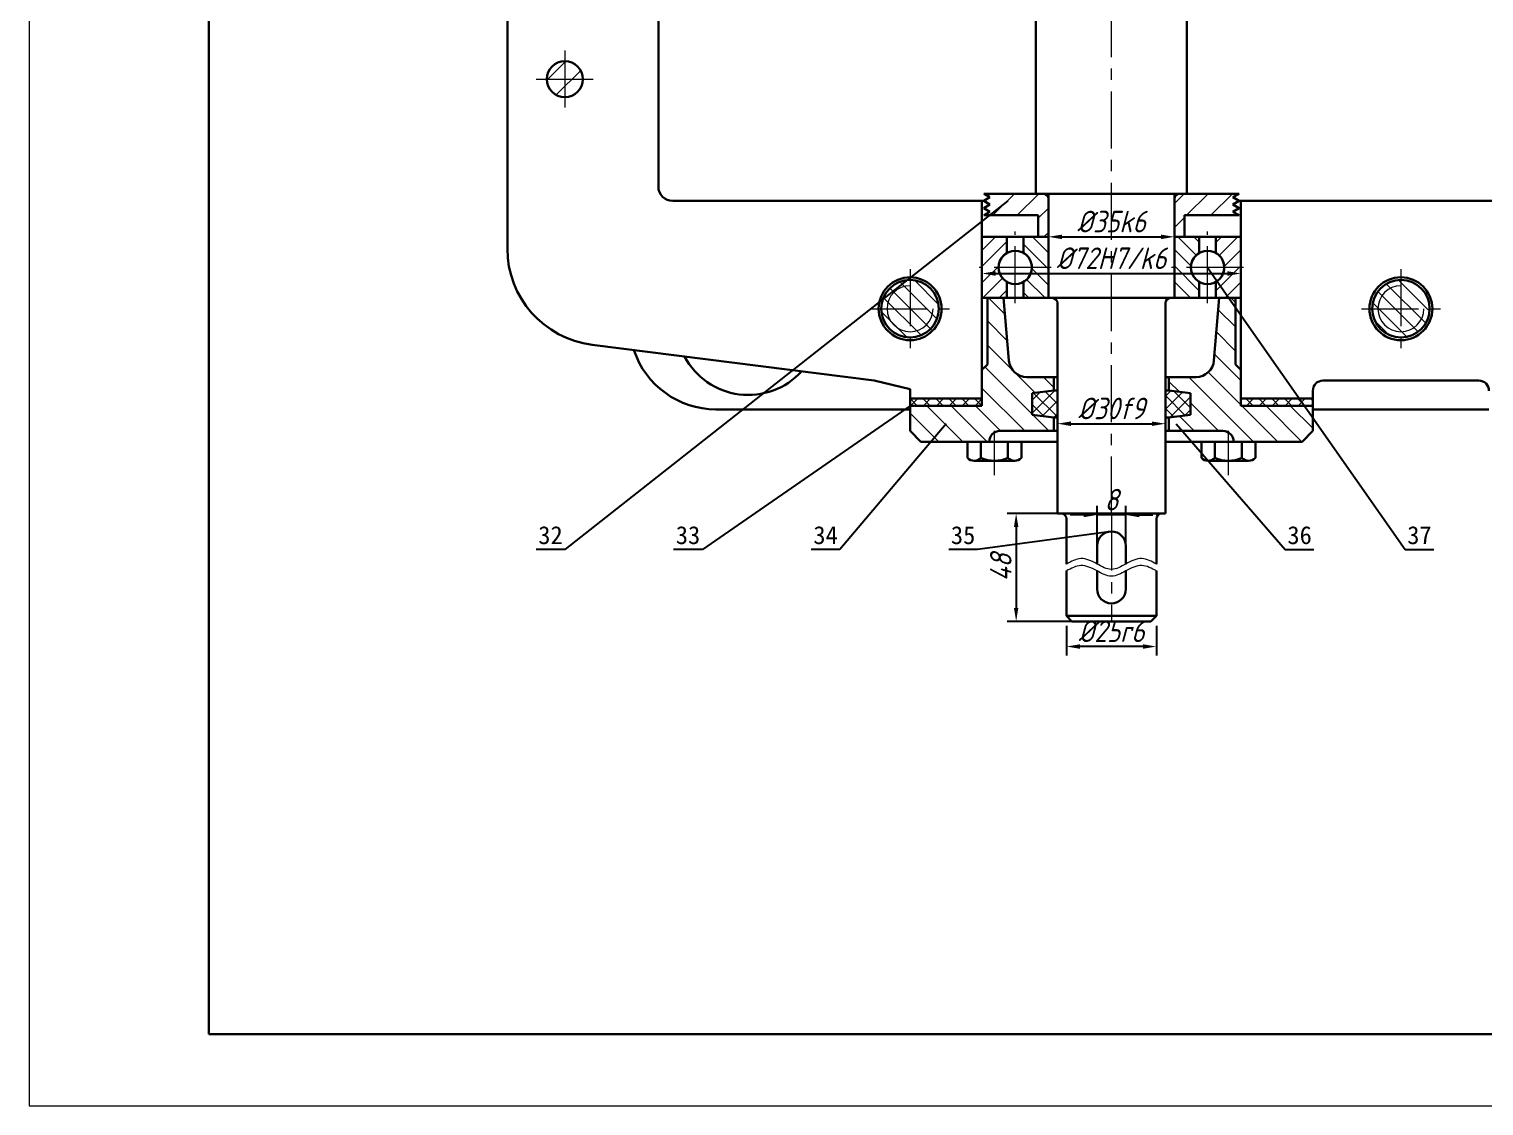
# Model space of a CAD drawing. Header units: millimetres. Extents: x 0 to 841, y 0 to 594.
# Drawn here: x 0 to 202.3, y 0 to 149.8 of the extents above; entities that cross this region are included whole.
import ezdxf
from ezdxf import colors
from ezdxf.entities.mleader import LeaderData, LeaderLine
from ezdxf.enums import TextEntityAlignment as Align
from ezdxf.math import Vec2, Vec3

# ---------------------------------------------------------------- set-up
doc = ezdxf.new("R2010")
doc.units = ezdxf.units.MM
doc.header["$LTSCALE"] = 0.25
doc.linetypes.add('CENTER', pattern=[50.8, 31.75, -6.35, 6.35, -6.35])
for name, color, linetype, lineweight in [('中心线', 1, 'CENTER', 15), ('剖面线', 4, 'Continuous', 15), ('尺寸', 3, 'Continuous', 15), ('文字', 7, 'Continuous', 15), ('标注', 7, 'Continuous', 15), ('粗实线', 7, 'Continuous', 30), ('细实线', 7, 'Continuous', 15)]:
    doc.layers.add(name, color=color, linetype=linetype, lineweight=lineweight)
doc.styles.add('fansong', font='simfang.ttf')
doc.styles.add('gbeitc', font='gbeitc.shx', dxfattribs={"bigfont": 'gbcbig.shx'})
doc.styles.get("Standard").update_dxf_attribs({"font": ''})
doc.styles.get('Standard').set_extended_font_data('SimSun')
doc.dimstyles.new('gbeitc', dxfattribs={"dimtxt": 3, "dimasz": 1.875, "dimexe": 1.25, "dimexo": 0.625, "dimtad": 1, "dimdec": 3, "dimlfac": 2, "dimdsep": 46, "dimtxsty": 'gbeitc', "dimcen": 2.5, "dimadec": 0, "dimazin": 0, "dimtfac": 1, "dimtdec": 3, "dimtmove": 0, "dimatfit": 3, "dimfxl": 1, "dimarcsym": 0})

# ---------------------------------------------------------------- blocks, each defined once
blk = doc.blocks.new('*D275')
at = {"layer": 'Defpoints', "color": 0, "transparency": 16777216}
for p in [(144.25, 67.42), (156.75, 67.42), (144.25, 63.92)]:
    blk.add_point(p, dxfattribs=at)
at = {"layer": '尺寸', "color": 0, "lineweight": -2, "transparency": 16777216}
for p, q in [((144.25, 66.79), (144.25, 62.67)), ((156.75, 66.79), (156.75, 62.67)), ((154.88, 63.92), (146.12, 63.92))]:
    blk.add_line(p, q, dxfattribs=at)
at = {"layer": '尺寸', "color": 0, "transparency": 16777216}
for points in [[(146.12, 64.23), (146.12, 63.6), (144.25, 63.92)], [(154.88, 64.23), (154.88, 63.6), (156.75, 63.92)]]:
    blk.add_solid(points, dxfattribs=at)
at = {"layer": '尺寸', "color": 0, "transparency": 16777216, "insert": (150.5, 66.04), "char_height": 3, "attachment_point": 5, "style": 'gbeitc'}
blk.add_mtext('%%c25r6', dxfattribs=at)
blk = doc.blocks.new('*D276')
at = {"layer": 'Defpoints', "color": 0, "transparency": 16777216}
for p in [(150.5, 82.42), (137.25, 67.42), (150.5, 67.42)]:
    blk.add_point(p, dxfattribs=at)
at = {"layer": '尺寸', "color": 0, "lineweight": -2, "transparency": 16777216}
for p, q in [((149.88, 82.42), (136, 82.42)), ((137.25, 80.54), (137.25, 69.29)), ((149.88, 67.42), (136, 67.42))]:
    blk.add_line(p, q, dxfattribs=at)
at = {"layer": '尺寸', "color": 0, "transparency": 16777216}
for points in [[(136.94, 80.54), (137.56, 80.54), (137.25, 82.42)], [(136.94, 69.29), (137.56, 69.29), (137.25, 67.42)]]:
    blk.add_solid(points, dxfattribs=at)
at = {"layer": '尺寸', "color": 0, "transparency": 16777216, "insert": (135.12, 74.92), "char_height": 3, "attachment_point": 5, "rotation": 90, "style": 'gbeitc'}
blk.add_mtext('48', dxfattribs=at)
blk = doc.blocks.new('*D277')
at = {"layer": 'Defpoints', "color": 0, "transparency": 16777216}
for p in [(148.5, 82.23), (148.5, 77.42), (152.5, 77.42)]:
    blk.add_point(p, dxfattribs=at)
at = {"layer": '尺寸', "color": 0, "lineweight": -2, "transparency": 16777216}
for p, q in [((148.5, 78.04), (148.5, 83.48)), ((152.5, 78.04), (152.5, 83.48)), ((146.62, 82.23), (144.75, 82.23)), ((152.5, 82.23), (148.5, 82.23)), ((154.38, 82.23), (156.25, 82.23))]:
    blk.add_line(p, q, dxfattribs=at)
at = {"layer": '尺寸', "color": 0, "transparency": 16777216}
for points in [[(146.62, 82.54), (146.62, 81.91), (148.5, 82.23)], [(154.38, 82.54), (154.38, 81.91), (152.5, 82.23)]]:
    blk.add_solid(points, dxfattribs=at)
at = {"layer": '尺寸', "color": 0, "transparency": 16777216, "insert": (150.5, 84.35), "char_height": 3, "attachment_point": 5, "style": 'gbeitc'}
blk.add_mtext('8', dxfattribs=at)
blk = doc.blocks.new('*D281')
at = {"layer": 'Defpoints', "color": 0, "transparency": 16777216}
for p in [(132.5, 115.82), (168.5, 115.82), (168.5, 115.82)]:
    blk.add_point(p, dxfattribs=at)
at = {"layer": '尺寸', "color": 0, "lineweight": -2, "transparency": 16777216}
for p, q in [((132.5, 116.44), (132.5, 117.07)), ((134.38, 115.82), (166.62, 115.82)), ((168.5, 116.44), (168.5, 117.07))]:
    blk.add_line(p, q, dxfattribs=at)
at = {"layer": '尺寸', "color": 0, "transparency": 16777216}
for points in [[(134.38, 116.13), (134.38, 115.5), (132.5, 115.82)], [(166.62, 116.13), (166.62, 115.5), (168.5, 115.82)]]:
    blk.add_solid(points, dxfattribs=at)
at = {"layer": '尺寸', "color": 0, "transparency": 16777216, "insert": (150.5, 117.94), "char_height": 3, "attachment_point": 5, "style": 'gbeitc'}
blk.add_mtext('%%c72H7/k6', dxfattribs=at)
blk = doc.blocks.new('*D282')
at = {"layer": 'Defpoints', "color": 0, "transparency": 16777216}
for p in [(141.75, 120.92), (159.25, 120.92), (159.25, 120.92)]:
    blk.add_point(p, dxfattribs=at)
at = {"layer": '尺寸', "color": 0, "lineweight": -2, "transparency": 16777216}
for p, q in [((141.75, 121.54), (141.75, 122.17)), ((159.25, 121.54), (159.25, 122.17)), ((143.62, 120.92), (157.38, 120.92))]:
    blk.add_line(p, q, dxfattribs=at)
at = {"layer": '尺寸', "color": 0, "transparency": 16777216}
for points in [[(143.62, 121.23), (143.62, 120.6), (141.75, 120.92)], [(157.38, 121.23), (157.38, 120.6), (159.25, 120.92)]]:
    blk.add_solid(points, dxfattribs=at)
at = {"layer": '尺寸', "color": 0, "transparency": 16777216, "insert": (150.5, 123.04), "char_height": 3, "attachment_point": 5, "style": 'gbeitc'}
blk.add_mtext('%%c35k6', dxfattribs=at)
blk = doc.blocks.new('*D291')
at = {"layer": 'Defpoints', "color": 0, "transparency": 16777216}
for p in [(143, 94.92), (158, 94.92), (158, 94.92)]:
    blk.add_point(p, dxfattribs=at)
at = {"layer": '尺寸', "color": 0, "lineweight": -2, "transparency": 16777216}
for p, q in [((143, 95.54), (143, 96.17)), ((158, 95.54), (158, 96.17)), ((144.88, 94.92), (156.12, 94.92))]:
    blk.add_line(p, q, dxfattribs=at)
at = {"layer": '尺寸', "color": 0, "transparency": 16777216}
for points in [[(144.88, 95.23), (144.88, 94.6), (143, 94.92)], [(156.12, 95.23), (156.12, 94.6), (158, 94.92)]]:
    blk.add_solid(points, dxfattribs=at)
at = {"layer": '尺寸', "color": 0, "transparency": 16777216, "insert": (150.5, 97.04), "char_height": 3, "attachment_point": 5, "style": 'gbeitc'}
blk.add_mtext('%%c30f9', dxfattribs=at)
blk = doc.blocks.new('_None')

msp = doc.modelspace()

# ---------------------------------------------------------------- hatches: boundary and pattern name
at = {"layer": '剖面线'}
h = msp.add_hatch(dxfattribs=at)
h.set_pattern_fill('ANSI31', color=256, scale=0.75, style=0)
edge = h.paths.add_edge_path(flags=16)
edge.add_arc((74.5, 142.85417), 2.5, 0, 360)
h = msp.add_hatch(dxfattribs=at)
h.set_pattern_fill('ANSI31', color=256, scale=0.75, style=0)
h.paths.add_polyline_path([(141.75, 126.91667), (138.91667, 126.91667), (132.75, 126.91667), (133.615, 126.41667), (132.75, 125.91667), (133.615, 125.41667), (132.75, 124.91667), (133.615, 124.41667), (132.75, 123.91667), (140.33333, 123.91667), (140.33333, 120.91667), (141.75, 120.91667)], flags=16)
h = msp.add_hatch(dxfattribs=at)
h.set_pattern_fill('ANSI31', color=256, scale=0.75, style=0)
h.paths.add_polyline_path([(159.25, 126.91667), (162.08333, 126.91667), (168.25, 126.91667), (167.385, 126.41667), (168.25, 125.91667), (167.385, 125.41667), (168.25, 124.91667), (167.385, 124.41667), (168.25, 123.91667), (160.66667, 123.91667), (160.66667, 120.91667), (159.25, 120.91667)], flags=16)
h = msp.add_hatch(dxfattribs=at)
h.set_pattern_fill('ANSI31', color=256, scale=0.5, style=0)
edge = h.paths.add_edge_path(flags=16)
edge.add_line((132.5, 116.66667), (132.5, 112.41667))
edge.add_line((132.5, 112.41667), (135.96875, 112.41667))
edge.add_line((135.96875, 112.41667), (135.96875, 114.66398))
edge.add_arc((137.125, 116.66667), 2.3125, 120, 240, ccw=False)
edge.add_line((135.96875, 118.66935), (135.96875, 120.91667))
edge.add_line((135.96875, 120.91667), (132.5, 120.91667))
edge.add_line((132.5, 120.91667), (132.5, 116.66667))
h = msp.add_hatch(dxfattribs=at)
h.set_pattern_fill('ANSI31', color=256, scale=0.5, angle=90, style=0)
edge = h.paths.add_edge_path(flags=16)
edge.add_line((141.75, 116.66667), (141.75, 120.91667))
edge.add_line((141.75, 120.91667), (138.28125, 120.91667))
edge.add_line((138.28125, 120.91667), (138.28125, 118.66935))
edge.add_arc((137.125, 116.66667), 2.3125, -60, 60, ccw=False)
edge.add_line((138.28125, 114.66398), (138.28125, 112.41667))
edge.add_line((138.28125, 112.41667), (141.75, 112.41667))
edge.add_line((141.75, 112.41667), (141.75, 116.66667))
h = msp.add_hatch(dxfattribs=at)
h.set_pattern_fill('ANSI31', color=256, scale=0.5, angle=90, style=0)
edge = h.paths.add_edge_path(flags=16)
edge.add_line((159.25, 116.66667), (159.25, 112.41667))
edge.add_line((159.25, 112.41667), (162.71875, 112.41667))
edge.add_line((162.71875, 112.41667), (162.71875, 114.66398))
edge.add_arc((163.875, 116.66667), 2.3125, 120, 240, ccw=False)
edge.add_line((162.71875, 118.66935), (162.71875, 120.91667))
edge.add_line((162.71875, 120.91667), (159.25, 120.91667))
edge.add_line((159.25, 120.91667), (159.25, 116.66667))
h = msp.add_hatch(dxfattribs=at)
h.set_pattern_fill('ANSI31', color=256, scale=0.5, style=0)
edge = h.paths.add_edge_path(flags=16)
edge.add_line((168.5, 116.66667), (168.5, 120.91667))
edge.add_line((168.5, 120.91667), (165.03125, 120.91667))
edge.add_line((165.03125, 120.91667), (165.03125, 118.66935))
edge.add_arc((163.875, 116.66667), 2.3125, -60, 60, ccw=False)
edge.add_line((165.03125, 114.66398), (165.03125, 112.41667))
edge.add_line((165.03125, 112.41667), (168.5, 112.41667))
edge.add_line((168.5, 112.41667), (168.5, 116.66667))
h = msp.add_hatch(dxfattribs=at)
h.set_pattern_fill('ANSI31', color=256, scale=0.5, angle=90, style=0)
edge = h.paths.add_edge_path(flags=16)
edge.add_arc((122.5, 110.91667), 4, 0, 360)
h = msp.add_hatch(dxfattribs=at)
h.set_pattern_fill('ANSI31', color=256, scale=0.5, angle=90, style=0)
edge = h.paths.add_edge_path(flags=16)
edge.add_arc((190.75, 110.91667), 4, 0, 360)
h = msp.add_hatch(dxfattribs=at)
h.set_pattern_fill('ANSI31', color=256, scale=0.75, angle=90, style=0)
edge = h.paths.add_edge_path(flags=16)
edge.add_arc((138.7302, 103.91667), 2.5, 184.8498439, 270)
edge.add_line((138.7302, 101.41667), (142.5, 101.41667))
edge.add_line((142.5, 101.41667), (142.5, 99.53502))
edge.add_line((142.5, 99.53502), (139.5, 99.16667))
edge.add_line((139.5, 99.16667), (139.5, 96.16667))
edge.add_line((139.5, 96.16667), (142.5, 95.79831))
edge.add_line((142.5, 95.79831), (142.5, 93.91667))
edge.add_line((142.5, 93.91667), (135, 93.91667))
edge.add_arc((135, 92.41667), 1.5, 90, 180)
edge.add_line((133.5, 92.41667), (129.75, 92.41667))
edge.add_line((129.75, 92.41667), (125.25, 92.41667))
edge.add_line((125.25, 92.41667), (124, 92.41667))
edge.add_line((124, 92.41667), (122.5, 93.91667))
edge.add_line((122.5, 93.91667), (122.5, 97.41667))
edge.add_line((122.5, 97.41667), (125.25, 97.41667))
edge.add_line((125.25, 97.41667), (129.75, 97.41667))
edge.add_line((129.75, 97.41667), (132.5, 97.41667))
edge.add_line((132.5, 97.41667), (132.5, 98.41667))
edge.add_line((132.5, 98.41667), (132.5, 102.41667))
edge.add_line((132.5, 102.41667), (133.25, 103.16667))
edge.add_line((133.25, 103.16667), (133.25, 112.41667))
edge.add_line((133.25, 112.41667), (135.5, 112.41667))
edge.add_line((135.5, 112.41667), (136.23915, 103.7053))
h = msp.add_hatch(dxfattribs=at)
h.set_pattern_fill('ANSI31', color=256, scale=0.75, angle=90, style=0)
edge = h.paths.add_edge_path(flags=16)
edge.add_arc((162.2698, 103.91667), 2.5, 270, 355.1501561)
edge.add_line((164.76085, 103.7053), (165.5, 112.41667))
edge.add_line((165.5, 112.41667), (167.75, 112.41667))
edge.add_line((167.75, 112.41667), (167.75, 103.16667))
edge.add_line((167.75, 103.16667), (168.5, 102.41667))
edge.add_line((168.5, 102.41667), (168.5, 98.41667))
edge.add_line((168.5, 98.41667), (168.5, 97.41667))
edge.add_line((168.5, 97.41667), (171.25, 97.41667))
edge.add_line((171.25, 97.41667), (175.75, 97.41667))
edge.add_line((175.75, 97.41667), (178.5, 97.41667))
edge.add_line((178.5, 97.41667), (178.5, 93.91667))
edge.add_line((178.5, 93.91667), (177, 92.41667))
edge.add_line((177, 92.41667), (175.75, 92.41667))
edge.add_line((175.75, 92.41667), (171.25, 92.41667))
edge.add_line((171.25, 92.41667), (167.5, 92.41667))
edge.add_arc((166, 92.41667), 1.5, 0, 90)
edge.add_line((166, 93.91667), (158.5, 93.91667))
edge.add_line((158.5, 93.91667), (158.5, 95.79831))
edge.add_line((158.5, 95.79831), (161.5, 96.16667))
edge.add_line((161.5, 96.16667), (161.5, 99.16667))
edge.add_line((161.5, 99.16667), (158.5, 99.53502))
edge.add_line((158.5, 99.53502), (158.5, 101.41667))
edge.add_line((158.5, 101.41667), (162.2698, 101.41667))
h = msp.add_hatch(dxfattribs=at)
h.set_pattern_fill('ANSI37', color=256, scale=0.4, style=0)
h.paths.add_polyline_path([(143, 97.66667), (143, 95.79831), (142.5, 95.79831), (139.5, 96.16667), (139.5, 99.16667), (142.5, 99.53502), (143, 99.53502)], flags=16)
h = msp.add_hatch(dxfattribs=at)
h.set_pattern_fill('ANSI37', color=256, scale=0.4, style=0)
h.paths.add_polyline_path([(158, 97.66667), (158, 95.79831), (158.5, 95.79831), (161.5, 96.16667), (161.5, 99.16667), (158.5, 99.53502), (158, 99.53502)], flags=16)
h = msp.add_hatch(dxfattribs=at)
h.set_pattern_fill('ANSI37', color=256, scale=0.4, style=0)
h.paths.add_polyline_path([(122.5, 97.41667), (122.5, 98.41667), (132.5, 98.41667), (132.5, 97.41667)], flags=16)
h = msp.add_hatch(dxfattribs=at)
h.set_pattern_fill('ANSI37', color=256, scale=0.4, style=0)
h.paths.add_polyline_path([(178.5, 97.41667), (178.5, 98.41667), (168.5, 98.41667), (168.5, 97.41667)], flags=16)

# ---------------------------------------------------------------- linework, layer by layer
at = {"layer": '中心线'}
for p, q in [((150.5, 82.41667), (150.5, 223.16667)), ((150.5, 82.41667), (150.5, 177.16667)), ((74.5, 146.85417), (74.5, 138.85417)), ((70.5, 142.85417), (78.5, 142.85417)), ((137.125, 111.66667), (137.125, 121.66667)), ((163.875, 111.66667), (163.875, 121.66667)), ((122.5, 116.41667), (122.5, 105.41667)), ((142.125, 116.66667), (132.125, 116.66667)), ((168.875, 116.66667), (158.875, 116.66667)), ((190.75, 116.41667), (190.75, 105.41667)), ((117, 110.91667), (128, 110.91667)), ((185.25, 110.91667), (196.25, 110.91667)), ((134.23654, 87.76667), (134.23654, 93.91667)), ((166.76346, 87.76667), (166.76346, 93.91667)), ((150.5, 82.41667), (150.5, 67.41667))]:
    msp.add_line(p, q, dxfattribs=at)
at = {"layer": '文字'}
for p, q in [((0, 594), (0, 0)), ((0, 0), (841, 0))]:
    msp.add_line(p, q, dxfattribs=at)
at = {"layer": '粗实线'}
for p, q in [((25, 584), (25, 10)), ((140, 126.91667), (140, 176.41667)), ((161, 126.91667), (161, 176.41667)), ((66.5, 119.28), (66.5, 157.79167)), ((87.5, 127.91667), (87.5, 157.79167)), ((89.5, 125.91667), (132.5, 125.91667)), ((132.5, 98.41667), (132.5, 125.91667)), ((132.75, 125.91667), (132.5, 125.91667)), ((138.91667, 126.91667), (132.75, 126.91667)), ((132.75, 126.91667), (133.615, 126.41667)), ((133.615, 126.41667), (132.75, 125.91667)), ((132.75, 125.91667), (133.615, 125.41667)), ((141.75, 126.91667), (138.91667, 126.91667)), ((138.91667, 126.91667), (138.91667, 126.91667)), ((161, 126.91667), (140, 126.91667)), ((141.75, 120.91667), (141.75, 126.91667)), ((141.75, 112.41667), (141.75, 126.16667)), ((159.25, 126.91667), (162.08333, 126.91667)), ((159.25, 120.91667), (159.25, 126.91667)), ((159.25, 112.41667), (159.25, 126.16667)), ((162.08333, 126.91667), (162.08333, 126.91667)), ((162.08333, 126.91667), (168.25, 126.91667)), ((168.25, 126.91667), (167.385, 126.41667)), ((167.385, 126.41667), (168.25, 125.91667)), ((168.25, 125.91667), (167.385, 125.41667)), ((168.25, 125.91667), (168.5, 125.91667)), ((168.5, 125.91667), (168.5, 98.41667)), ((213, 125.91667), (168.5, 125.91667)), ((133.615, 125.41667), (132.75, 124.91667)), ((132.75, 124.91667), (133.615, 124.41667)), ((133.615, 124.41667), (132.75, 123.91667)), ((132.75, 123.91667), (140.33333, 123.91667)), ((140.33333, 123.91667), (140.33333, 120.91667)), ((168.25, 123.91667), (160.66667, 123.91667)), ((160.66667, 123.91667), (160.66667, 120.91667)), ((167.385, 125.41667), (168.25, 124.91667)), ((168.25, 124.91667), (167.385, 124.41667)), ((167.385, 124.41667), (168.25, 123.91667)), ((135.96875, 120.91667), (132.5, 120.91667)), ((132.5, 120.91667), (132.5, 116.66667)), ((135.96875, 118.66935), (135.96875, 120.91667)), ((138.28125, 120.91667), (135.96875, 120.91667)), ((141.75, 120.91667), (138.28125, 120.91667)), ((138.28125, 120.91667), (138.28125, 118.66935)), ((140.33333, 120.91667), (141.75, 120.91667)), ((141.75, 116.66667), (141.75, 120.91667)), ((162.71875, 120.91667), (159.25, 120.91667)), ((159.25, 120.91667), (159.25, 116.66667)), ((160.66667, 120.91667), (159.25, 120.91667)), ((162.71875, 118.66935), (162.71875, 120.91667)), ((162.71875, 120.91667), (165.03125, 120.91667)), ((168.5, 120.91667), (165.03125, 120.91667)), ((165.03125, 120.91667), (165.03125, 118.66935)), ((165.03125, 120.91667), (165.03125, 120.91667)), ((168.5, 116.66667), (168.5, 120.91667)), ((132.5, 116.66667), (132.5, 112.41667)), ((141.75, 112.41667), (141.75, 116.66667)), ((159.25, 116.66667), (159.25, 112.41667)), ((168.5, 112.41667), (168.5, 116.66667)), ((135.96875, 112.41667), (135.96875, 114.66398)), ((138.28125, 114.66398), (138.28125, 112.41667)), ((162.71875, 112.41667), (162.71875, 114.66398)), ((165.03125, 114.66398), (165.03125, 112.41667)), ((132.5, 112.41667), (135.96875, 112.41667)), ((135.5, 112.41667), (133.25, 112.41667)), ((133.25, 112.41667), (133.25, 103.16667)), ((136.23915, 103.7053), (135.5, 112.41667)), ((138.28125, 112.41667), (135.96875, 112.41667)), ((138.28125, 112.41667), (141.75, 112.41667)), ((159.25, 112.41667), (141.75, 112.41667)), ((143, 82.41667), (143, 111.66667)), ((158, 82.41667), (158, 111.66667)), ((159.25, 112.41667), (162.71875, 112.41667)), ((162.71875, 112.41667), (165.03125, 112.41667)), ((164.76085, 103.7053), (165.5, 112.41667)), ((165.03125, 112.41667), (168.5, 112.41667)), ((165.5, 112.41667), (167.75, 112.41667)), ((167.75, 112.41667), (167.75, 103.16667)), ((78.30172, 105.88725), (117.5, 100.91667)), ((133.25, 103.16667), (132.5, 102.41667)), ((132.5, 102.41667), (132.5, 98.41667)), ((138.7302, 101.41667), (142.5, 101.41667)), ((142.5, 99.53502), (142.5, 101.41667)), ((142.5, 101.41667), (143, 101.41667)), ((158.5, 101.41667), (158, 101.41667)), ((162.2698, 101.41667), (158.5, 101.41667)), ((158.5, 99.53502), (158.5, 101.41667)), ((167.75, 103.16667), (168.5, 102.41667)), ((168.5, 102.41667), (168.5, 98.41667)), ((117.5, 100.91667), (122.5, 99.73633)), ((122.5, 99.73633), (122.5, 98.41667)), ((139.5, 99.16667), (142.5, 99.53502)), ((139.5, 99.16667), (142.5, 99.53502)), ((139.5, 96.16667), (139.5, 99.16667)), ((139.5, 96.16667), (139.5, 99.16667)), ((142.5, 99.53502), (143, 99.53502)), ((143, 99.53502), (143, 97.66667)), ((158.5, 99.53502), (158, 99.53502)), ((158, 99.53502), (158, 97.66667)), ((161.5, 99.16667), (158.5, 99.53502)), ((161.5, 99.16667), (158.5, 99.53502)), ((161.5, 96.16667), (161.5, 99.16667)), ((161.5, 96.16667), (161.5, 99.16667)), ((178.5, 99.50274), (178.5, 98.41667)), ((179.91393, 100.91667), (179.91393, 100.91667)), ((201.58607, 100.91667), (179.91393, 100.91667)), ((122.5, 98.41667), (132.5, 98.41667)), ((122.5, 97.41667), (122.5, 98.41667)), ((122.5, 98.41667), (132.5, 98.41667)), ((125.25, 97.41667), (122.5, 97.41667)), ((122.5, 97.41667), (122.5, 93.91667)), ((132.5, 97.41667), (122.5, 97.41667)), ((129.75, 97.41667), (125.25, 97.41667)), ((132.5, 97.41667), (129.75, 97.41667)), ((132.5, 98.41667), (132.5, 97.41667)), ((132.5, 98.41667), (132.5, 97.41667)), ((143, 97.66667), (143, 95.79831)), ((158, 97.66667), (158, 95.79831)), ((168.5, 98.41667), (168.5, 97.41667)), ((178.5, 98.41667), (168.5, 98.41667)), ((168.5, 98.41667), (168.5, 97.41667)), ((168.5, 98.41667), (168.5, 98.41667)), ((168.5, 98.41667), (178.5, 98.41667)), ((168.5, 97.41667), (171.25, 97.41667)), ((168.5, 97.41667), (178.5, 97.41667)), ((171.25, 97.41667), (175.75, 97.41667)), ((175.75, 97.41667), (178.5, 97.41667)), ((178.5, 97.41667), (178.5, 98.41667)), ((178.5, 97.41667), (178.5, 93.91667)), ((122.5, 96.91667), (95.5, 96.91667)), ((142.5, 95.79831), (139.5, 96.16667)), ((142.5, 95.79831), (139.5, 96.16667)), ((142.5, 93.91667), (142.5, 95.79831)), ((143, 95.79831), (142.5, 95.79831)), ((158, 95.79831), (158.5, 95.79831)), ((158.5, 95.79831), (161.5, 96.16667)), ((158.5, 95.79831), (161.5, 96.16667)), ((158.5, 93.91667), (158.5, 95.79831)), ((178.5, 96.91667), (203, 96.91667)), ((122.5, 93.91667), (124, 92.41667)), ((135, 93.91667), (142.5, 93.91667)), ((142.5, 93.91667), (143, 93.91667)), ((158.5, 93.91667), (158, 93.91667)), ((166, 93.91667), (158.5, 93.91667)), ((178.5, 93.91667), (177, 92.41667)), ((124, 92.41667), (125.25, 92.41667)), ((125.25, 92.41667), (129.75, 92.41667)), ((129.75, 92.41667), (133.5, 92.41667)), ((134.23654, 92.41667), (130.48377, 92.41667)), ((130.48377, 92.41667), (130.48377, 90.15528)), ((132.36016, 92.41667), (132.36016, 90.15528)), ((133.5, 92.41667), (133.5, 92.41667)), ((133.5, 92.41667), (143, 92.41667)), ((134.23654, 92.41667), (137.98932, 92.41667)), ((136.11293, 92.41667), (136.11293, 90.15528)), ((137.98932, 92.41667), (137.98932, 90.15528)), ((167.5, 92.41667), (158, 92.41667)), ((166.76346, 92.41667), (163.01068, 92.41667)), ((163.01068, 92.41667), (163.01068, 90.15528)), ((164.88707, 92.41667), (164.88707, 90.15528)), ((166.76346, 92.41667), (170.51623, 92.41667)), ((171.25, 92.41667), (167.5, 92.41667)), ((167.5, 92.41667), (167.5, 92.41667)), ((168.63984, 92.41667), (168.63984, 90.15528)), ((170.51623, 92.41667), (170.51623, 90.15528)), ((175.75, 92.41667), (171.25, 92.41667)), ((177, 92.41667), (175.75, 92.41667)), ((131.42196, 89.76667), (137.05113, 89.76667)), ((163.94887, 89.76667), (169.57804, 89.76667)), ((158, 82.41667), (143, 82.41667)), ((144.25, 75.39773), (144.25, 81.66667)), ((156.75, 81.66667), (156.75, 75.39773)), ((148.5, 75.39773), (148.5, 77.91667)), ((152.5, 75.39773), (152.5, 77.91667)), ((144.25, 68.16667), (144.25, 74.4356)), ((148.5, 74.4356), (148.5, 71.91667)), ((152.5, 74.4356), (152.5, 71.91667)), ((156.75, 74.4356), (156.75, 68.16667)), ((145, 67.41667), (144.25, 68.16667)), ((156.75, 68.16667), (144.25, 68.16667)), ((156, 67.41667), (145, 67.41667)), ((156.75, 68.16667), (156, 67.41667)), ((25, 10), (831, 10))]:
    msp.add_line(p, q, dxfattribs=at)
for centre, radius in [((74.5, 142.85417), 2.5), ((137.125, 116.66667), 2.3125), ((163.875, 116.66667), 2.3125), ((122.5, 110.91667), 4.375), ((122.5, 110.91667), 4), ((190.75, 110.91667), 4.375), ((190.75, 110.91667), 4)]:
    msp.add_circle(centre, radius, dxfattribs=at)
for centre, radius, start, end in [((89.5, 127.91667), 2, 180, 270), ((141, 126.16667), 0.75, 0, 90), ((160, 126.16667), 0.75, 90, 180), ((80, 119.28), 13.5, 180, 262.7731139), ((137.125, 116.66667), 2.3125, 120, 240), ((137.125, 116.66667), 2.3125, 300, 60), ((163.875, 116.66667), 2.3125, 120, 240), ((163.875, 116.66667), 2.3125, 300, 60), ((142.25, 111.66667), 0.75, 0, 90), ((158.75, 111.66667), 0.75, 90, 180), ((95.5, 108.91667), 12, 198.2876099, 270), ((100, 108.91667), 10, 207.7675421, 317.7786857), ((138.7302, 103.91667), 2.5, 184.8498439, 270), ((162.2698, 103.91667), 2.5, 270, 355.1501561), ((179.91393, 99.50274), 1.41393, 90, 180), ((201.58607, 99.50274), 1.41393, 0, 90), ((135, 92.41667), 1.5, 90, 180), ((166, 92.41667), 1.5, 0, 90), ((131.42196, 91.09347), 1.32681, 225, 315), ((134.23654, 94.49098), 4.72431, 246.598161, 293.401839), ((137.05113, 91.09347), 1.32681, 225, 315), ((163.94887, 91.09347), 1.32681, 225, 315), ((166.76346, 94.49098), 4.72431, 246.598161, 293.401839), ((169.57804, 91.09347), 1.32681, 225, 315), ((143.5, 81.66667), 0.75, 0, 90), ((157.5, 81.66667), 0.75, 90, 180), ((150.5, 77.91667), 2, 0, 180), ((150.5, 71.91667), 2, 180, 0)]:
    msp.add_arc(centre, radius, start, end, dxfattribs=at)
at = {"layer": '细实线'}
for centre in [(122.5, 110.91667), (190.75, 110.91667)]:
    msp.add_arc(centre, 3.2, 90, 0, dxfattribs=at)
for points in [[(156.75, 75.39773), (156.08616, 75.7584), (154.68523, 76.51954), (152.56477, 75.46205), (150.5, 74.26186), (148.43523, 75.46205), (146.31477, 76.51954), (144.91384, 75.7584), (144.25, 75.39773)], [(156.75, 74.4356), (156.08616, 74.79627), (154.68523, 75.55741), (152.56477, 74.49992), (150.5, 73.29973), (148.43523, 74.49992), (146.31477, 75.55741), (144.91384, 74.79627), (144.25, 74.4356)]]:
    msp.add_open_spline(points, degree=3, knots=[0, 0, 0, 0, 4.272001873, 9.015418363, 13.287420236, 17.559422108, 22.302838598, 26.574840471, 26.574840471, 26.574840471, 26.574840471], dxfattribs=at)

# ---------------------------------------------------------------- texts
at = {"layer": '文字', "style": 'fansong'}
for s, p in [('32', (72.5, 79.41667)), ('33', (91.625, 79.41667)), ('34', (110.75, 79.41667)), ('35', (129.875, 79.41667)), ('36', (176.66667, 79.41667)), ('37', (193.33333, 79.41667))]:
    msp.add_text(s, height=2.5, dxfattribs=at).set_placement(p, align=Align.MIDDLE_CENTER)

# ---------------------------------------------------------------- dimensions: what is measured, and where the dimension line sits
at = {"layer": '尺寸'}
for base, p1, p2, override, picture, middle in [((159.25, 120.91667), (141.75, 120.91667), (159.25, 120.91667), {"dimtxt": 3, "dimdec": 3, "dimpost": '%%c<>k6'}, '*D282', (150.5, 123.04167)), ((168.5, 115.81667), (132.5, 115.81667), (168.5, 115.81667), {"dimtxt": 3, "dimdec": 3, "dimpost": '%%c<>H7/k6'}, '*D281', (150.5, 117.94167)), ((158, 94.91667), (143, 94.91667), (158, 94.91667), {"dimtxt": 3, "dimdec": 3, "dimpost": '%%c<>f9'}, '*D291', (150.5, 97.04167)), ((148.5, 82.22732), (152.5, 77.41667), (148.5, 77.41667), {"dimtxt": 3, "dimdec": 3, "dimpost": '<>'}, '*D277', (150.5, 84.35232)), ((144.25, 63.91667), (156.75, 67.41667), (144.25, 67.41667), {"dimtxt": 3, "dimdec": 3, "dimpost": '%%c<>r6'}, '*D275', (150.5, 66.04167))]:
    dim = msp.add_linear_dim(base=base, p1=p1, p2=p2, dimstyle='gbeitc', override=override, dxfattribs=at)
    dim.commit()
    dim.dimension.update_dxf_attribs({"geometry": picture, "text_midpoint": middle})
dim = msp.add_linear_dim(base=(137.25, 67.41667), p1=(150.5, 82.41667), p2=(150.5, 67.41667), angle=90, text='48', dimstyle='gbeitc', override={"dimtxt": 3, "dimdec": 3, "dimpost": '<>'}, dxfattribs=at)
dim.commit()
dim.dimension.update_dxf_attribs({"geometry": '*D276', "text_midpoint": (135.125, 74.91667)})

# ---------------------------------------------------------------- leaders
at = {"layer": '标注'}
ml = msp.add_multileader_mtext('Standard', dxfattribs=at)
ml.set_content('', color=256)
ml.set_leader_properties()
ml.set_arrow_properties(name='NONE')
ml.build(insert=Vec2(0, 0))
ml.multileader.update_dxf_attribs({"text_left_attachment_type": 5, "text_right_attachment_type": 5, "dogleg_length": 6, "arrow_head_size": 2})
ctx = ml.context
ctx.base_point, ctx.char_height, ctx.arrow_head_size, ctx.landing_gap_size = Vec3(69.5, 77.41667), 3, 2, 1
ctx.left_attachment, ctx.right_attachment = 5, 5
notes = []
notes.append((ctx, [(1, (1, 1, 0), (74.5, 77.41667), (-1, 0), 3, [(0, [(136.1, 125.91667)], 0, [])])]))
ctx.mtext.insert, ctx.mtext.flow_direction = Vec3(70.5, 80.41667), 5
ml = msp.add_multileader_mtext('Standard', dxfattribs=at)
ml.set_content('', color=256)
ml.set_leader_properties()
ml.set_arrow_properties(name='NONE')
ml.build(insert=Vec2(0, 0))
ml.multileader.update_dxf_attribs({"text_left_attachment_type": 5, "text_right_attachment_type": 5, "dogleg_length": 6, "arrow_head_size": 2})
ctx = ml.context
ctx.base_point, ctx.char_height, ctx.arrow_head_size, ctx.landing_gap_size = Vec3(194.33333, 77.41667), 3, 2, 1
ctx.left_attachment, ctx.right_attachment = 5, 5
notes.append((ctx, [(0, (1, 1, 0), (191.33333, 77.41667), (1, 0), 3, [(0, [(163.875, 116.66667)], 0, [])])]))
ctx.mtext.insert, ctx.mtext.flow_direction = Vec3(195.33333, 80.41667), 5
ml = msp.add_multileader_mtext('Standard', dxfattribs=at)
ml.set_content('', color=256)
ml.set_leader_properties()
ml.set_arrow_properties(name='NONE')
ml.build(insert=Vec2(0, 0))
ml.multileader.update_dxf_attribs({"text_left_attachment_type": 5, "text_right_attachment_type": 5, "dogleg_length": 6, "arrow_head_size": 2})
ctx = ml.context
ctx.base_point, ctx.char_height, ctx.arrow_head_size, ctx.landing_gap_size = Vec3(88.625, 77.41667), 3, 2, 1
ctx.left_attachment, ctx.right_attachment = 5, 5
notes.append((ctx, [(1, (1, 1, 0), (93.625, 77.41667), (-1, 0), 3, [(0, [(122.5, 97.41667)], 0, [])])]))
ctx.mtext.insert, ctx.mtext.flow_direction = Vec3(89.625, 80.41667), 5
ml = msp.add_multileader_mtext('Standard', dxfattribs=at)
ml.set_content('', color=256)
ml.set_leader_properties()
ml.set_arrow_properties(name='NONE')
ml.build(insert=Vec2(0, 0))
ml.multileader.update_dxf_attribs({"text_left_attachment_type": 5, "text_right_attachment_type": 5, "dogleg_length": 6, "arrow_head_size": 2})
ctx = ml.context
ctx.base_point, ctx.char_height, ctx.arrow_head_size, ctx.landing_gap_size = Vec3(107.75, 77.41667), 3, 2, 1
ctx.left_attachment, ctx.right_attachment = 5, 5
notes.append((ctx, [(1, (1, 1, 0), (112.75, 77.41667), (-1, 0), 3, [(0, [(127.5, 94.91667)], 0, [])])]))
ctx.mtext.insert, ctx.mtext.flow_direction = Vec3(108.75, 80.41667), 5
ml = msp.add_multileader_mtext('Standard', dxfattribs=at)
ml.set_content('', color=256)
ml.set_leader_properties()
ml.set_arrow_properties(name='NONE')
ml.build(insert=Vec2(0, 0))
ml.multileader.update_dxf_attribs({"text_left_attachment_type": 5, "text_right_attachment_type": 5, "dogleg_length": 6, "arrow_head_size": 2})
ctx = ml.context
ctx.base_point, ctx.char_height, ctx.arrow_head_size, ctx.landing_gap_size = Vec3(177.66667, 77.41667), 3, 2, 1
ctx.left_attachment, ctx.right_attachment = 5, 5
notes.append((ctx, [(0, (1, 1, 0), (174.66667, 77.41667), (1, 0), 3, [(0, [(159.5, 94.91667)], 0, [])])]))
ctx.mtext.insert, ctx.mtext.flow_direction = Vec3(178.66667, 80.41667), 5
ml = msp.add_multileader_mtext('Standard', dxfattribs=at)
ml.set_content('', color=256)
ml.set_leader_properties()
ml.set_arrow_properties(name='NONE')
ml.build(insert=Vec2(0, 0))
ml.multileader.update_dxf_attribs({"text_left_attachment_type": 5, "text_right_attachment_type": 5, "dogleg_length": 6, "arrow_head_size": 2})
ctx = ml.context
ctx.base_point, ctx.char_height, ctx.arrow_head_size, ctx.landing_gap_size = Vec3(126.875, 77.41667), 3, 2, 1
ctx.left_attachment, ctx.right_attachment = 5, 5
notes.append((ctx, [(1, (1, 1, 0), (131.875, 77.41667), (-1, 0), 3, [(0, [(150.5, 79.91667)], 0, [])])]))
ctx.mtext.insert, ctx.mtext.flow_direction = Vec3(127.875, 80.41667), 5
for ctx, leaders in notes:
    for number, flags, end, landing, length, lines in leaders:
        leader = LeaderData()
        leader.index, (leader.has_last_leader_line, leader.has_dogleg_vector, leader.attachment_direction) = number, flags
        leader.last_leader_point, leader.dogleg_vector, leader.dogleg_length = Vec3(end), Vec3(landing), length
        for number, points, colour, breaks in lines:
            line = LeaderLine()
            line.index, line.vertices, line.color, line.breaks = number, Vec3.list(points), colors.encode_raw_color(colour), breaks
            leader.lines.append(line)
        ctx.leaders.append(leader)

doc.saveas('drawing.dxf')
